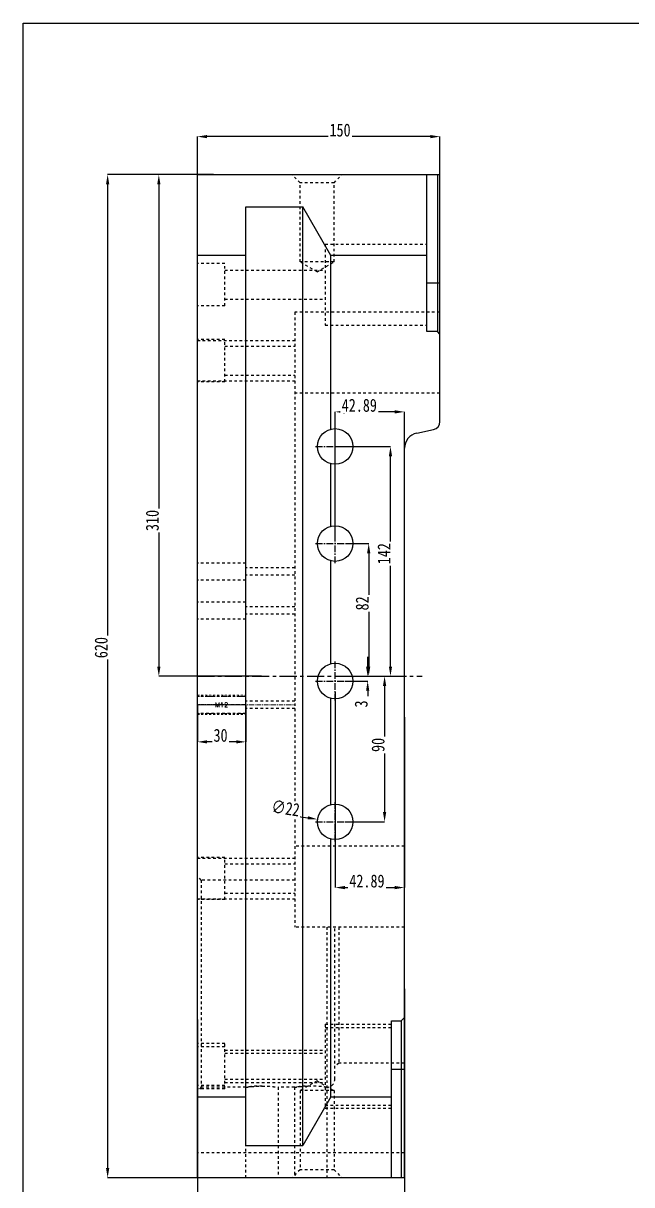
# Model space of a CAD drawing. Header units: millimetres. Extents: x -2895 to -298, y -11750 to -2997.
# Drawn here: x -2162 to -1786, y -8969 to -8251 of the extents above; entities that cross this region are included whole.
import ezdxf
from ezdxf.enums import TextEntityAlignment as Align

# ---------------------------------------------------------------- set-up
doc = ezdxf.new("R2010")
doc.units = ezdxf.units.MM
doc.header["$LTSCALE"] = 16.335
doc.header["$PDMODE"] = 3
doc.header["$PDSIZE"] = 0.3125
doc.linetypes.add('CENTER', pattern=[0.6, 0.375, -0.075, 0.075, -0.075])
doc.linetypes.add('HIDDEN', pattern=[0.2, 0.1, -0.1])
doc.layers.get('0').update_dxf_attribs({"linetype": 'CONTINUOUS'})
doc.layers.get('Defpoints').update_dxf_attribs({"linetype": 'CONTINUOUS'})
doc.layers.add('DEFAULT_2', color=8, linetype='HIDDEN')
doc.layers.add('screw', color=33, linetype='CONTINUOUS', lineweight=13)
doc.styles.get("Standard").update_dxf_attribs({"font": 'txt', "width": 0.8})
doc.styles.add('TXT', font='txt.shx', dxfattribs={"bigfont": 'gbcbig.shx'})
doc.dimstyles.new('ISO-25', dxfattribs={"dimtxt": 8, "dimasz": 6, "dimexe": 0, "dimexo": 0, "dimgap": 0, "dimtad": 1, "dimdsep": 46, "dimtxsty": 'Standard', "dimcen": 0, "dimclrd": 4, "dimclre": 4, "dimclrt": 6, "dimazin": 0, "dimtfac": 1, "dimtofl": 0, "dimtmove": 0, "dimatfit": 3, "dimfxl": 0, "dimarcsym": 0})

# ---------------------------------------------------------------- blocks, each defined once
blk = doc.blocks.new('*D84')
at = {"color": 4, "lineweight": -2, "transparency": 16777216}
for p, q in [((-2054.73, -8672.22), (-2054.73, -8695.07)), ((-2024.73, -8672.22), (-2024.73, -8695.07)), ((-2030.73, -8695.07), (-2048.73, -8695.07))]:
    blk.add_line(p, q, dxfattribs=at)
at = {"color": 4, "transparency": 16777216}
for points in [[(-2048.73, -8694.07), (-2048.73, -8696.07), (-2054.73, -8695.07)], [(-2030.73, -8694.07), (-2030.73, -8696.07), (-2024.73, -8695.07)]]:
    blk.add_solid(points, dxfattribs=at)
at = {"layer": 'Defpoints', "color": 0, "transparency": 16777216}
for p in [(-2054.73, -8672.22), (-2024.73, -8672.22), (-2054.73, -8695.07)]:
    blk.add_point(p, dxfattribs=at)
at = {"color": 6, "transparency": 16777216, "insert": (-2040.4, -8691.07), "char_height": 8, "attachment_point": 5, "bg_fill": 3, "box_fill_scale": 1.1, "bg_fill_color": 256, "bg_fill_true_color": 13158600, "bg_fill_transparency": 0}
blk.add_mtext('30', dxfattribs=at)
blk = doc.blocks.new('*D101')
at = {"color": 4, "lineweight": -2, "transparency": 16777216}
for p, q in [((-2054.73, -8344.51), (-2054.73, -8321.02)), ((-1910.73, -8321.02), (-2048.73, -8321.02)), ((-1904.73, -8344.51), (-1904.73, -8321.02))]:
    blk.add_line(p, q, dxfattribs=at)
at = {"color": 4, "transparency": 16777216}
for points in [[(-2048.73, -8320.02), (-2048.73, -8322.02), (-2054.73, -8321.02)], [(-1910.73, -8320.02), (-1910.73, -8322.02), (-1904.73, -8321.02)]]:
    blk.add_solid(points, dxfattribs=at)
at = {"layer": 'Defpoints', "color": 0, "transparency": 16777216}
for p in [(-2054.73, -8321.02), (-2054.73, -8344.51), (-1904.73, -8344.51)]:
    blk.add_point(p, dxfattribs=at)
at = {"color": 6, "transparency": 16777216, "insert": (-1966.49, -8317.02), "char_height": 8, "attachment_point": 5, "bg_fill": 3, "box_fill_scale": 1.1, "bg_fill_color": 256, "bg_fill_true_color": 13158600, "bg_fill_transparency": 0}
blk.add_mtext('150', dxfattribs=at)
blk = doc.blocks.new('*D102')
at = {"color": 4, "lineweight": -2, "transparency": 16777216}
for p, q in [((-1963.1, -8572.51), (-1948.77, -8572.51)), ((-1948.77, -8578.51), (-1948.77, -8648.51)), ((-1948.9, -8654.51), (-1948.77, -8654.51))]:
    blk.add_line(p, q, dxfattribs=at)
at = {"color": 4, "transparency": 16777216}
for points in [[(-1949.77, -8578.51), (-1947.77, -8578.51), (-1948.77, -8572.51)], [(-1949.77, -8648.51), (-1947.77, -8648.51), (-1948.77, -8654.51)]]:
    blk.add_solid(points, dxfattribs=at)
at = {"layer": 'Defpoints', "color": 0, "transparency": 16777216}
for p in [(-1963.1, -8572.51), (-1948.9, -8654.51), (-1948.77, -8654.51)]:
    blk.add_point(p, dxfattribs=at)
at = {"color": 6, "transparency": 16777216, "insert": (-1952.77, -8609.49), "char_height": 8, "attachment_point": 5, "rotation": 90, "bg_fill": 3, "box_fill_scale": 1.1, "bg_fill_color": 256, "bg_fill_true_color": 13158600, "bg_fill_transparency": 0}
blk.add_mtext('82', dxfattribs=at)
blk = doc.blocks.new('*D103')
at = {"color": 4, "lineweight": -2, "transparency": 16777216}
for p, q in [((-1969.52, -8512.51), (-1935.3, -8512.51)), ((-1935.3, -8648.51), (-1935.3, -8518.51)), ((-1948.9, -8654.51), (-1935.3, -8654.51))]:
    blk.add_line(p, q, dxfattribs=at)
at = {"color": 4, "transparency": 16777216}
for points in [[(-1936.3, -8518.51), (-1934.3, -8518.51), (-1935.3, -8512.51)], [(-1936.3, -8648.51), (-1934.3, -8648.51), (-1935.3, -8654.51)]]:
    blk.add_solid(points, dxfattribs=at)
at = {"layer": 'Defpoints', "color": 0, "transparency": 16777216}
for p in [(-1969.52, -8512.51), (-1935.3, -8512.51), (-1948.9, -8654.51)]:
    blk.add_point(p, dxfattribs=at)
at = {"color": 6, "transparency": 16777216, "insert": (-1939.3, -8578.78), "char_height": 8, "attachment_point": 5, "rotation": 90, "bg_fill": 3, "box_fill_scale": 1.1, "bg_fill_color": 256, "bg_fill_true_color": 13158600, "bg_fill_transparency": 0}
blk.add_mtext('142', dxfattribs=at)
blk = doc.blocks.new('*D104')
at = {"color": 4, "lineweight": -2, "transparency": 16777216}
for p, q in [((-1969.52, -8569.06), (-1969.52, -8491.12)), ((-1932.63, -8491.12), (-1963.52, -8491.12)), ((-1926.63, -8566.49), (-1926.63, -8491.12))]:
    blk.add_line(p, q, dxfattribs=at)
at = {"color": 4, "transparency": 16777216}
for points in [[(-1963.52, -8490.12), (-1963.52, -8492.12), (-1969.52, -8491.12)], [(-1932.63, -8490.12), (-1932.63, -8492.12), (-1926.63, -8491.12)]]:
    blk.add_solid(points, dxfattribs=at)
at = {"layer": 'Defpoints', "color": 0, "transparency": 16777216}
for p in [(-1969.52, -8569.06), (-1926.63, -8566.49)]:
    blk.add_point(p, dxfattribs=at)
at = {"color": 6, "transparency": 16777216, "insert": (-1954.58, -8487.12), "char_height": 8, "attachment_point": 5, "bg_fill": 3, "box_fill_scale": 1.1, "bg_fill_color": 256, "bg_fill_true_color": 13158600, "bg_fill_transparency": 0}
blk.add_mtext('42.89', dxfattribs=at)
at = {"layer": 'Defpoints', "color": 0, "transparency": 16777216}
blk.add_point((-1969.52, -8491.12), dxfattribs=at)
blk = doc.blocks.new('*D105')
at = {"color": 4, "lineweight": -2, "transparency": 16777216}
for p, q in [((-1969.52, -8664.36), (-1969.52, -8785.11)), ((-1926.63, -8679.8), (-1926.63, -8785.11)), ((-1963.52, -8785.11), (-1932.63, -8785.11))]:
    blk.add_line(p, q, dxfattribs=at)
at = {"color": 4, "transparency": 16777216}
for points in [[(-1963.52, -8784.11), (-1963.52, -8786.11), (-1969.52, -8785.11)], [(-1932.63, -8784.11), (-1932.63, -8786.11), (-1926.63, -8785.11)]]:
    blk.add_solid(points, dxfattribs=at)
at = {"layer": 'Defpoints', "color": 0, "transparency": 16777216}
for p in [(-1969.52, -8664.36), (-1926.63, -8679.8), (-1926.63, -8785.11)]:
    blk.add_point(p, dxfattribs=at)
at = {"color": 6, "transparency": 16777216, "insert": (-1949.86, -8781.11), "char_height": 8, "attachment_point": 5, "bg_fill": 3, "box_fill_scale": 1.1, "bg_fill_color": 256, "bg_fill_true_color": 13158600, "bg_fill_transparency": 0}
blk.add_mtext('42.89', dxfattribs=at)
blk = doc.blocks.new('*D106')
at = {"color": 4, "lineweight": -2, "transparency": 16777216}
for p, q in [((-1949.41, -8648.51), (-1949.41, -8642.51)), ((-1963.38, -8654.51), (-1949.41, -8654.51)), ((-1963.38, -8657.51), (-1949.41, -8657.51)), ((-1949.41, -8663.51), (-1949.41, -8673.77))]:
    blk.add_line(p, q, dxfattribs=at)
at = {"color": 4, "transparency": 16777216}
for points in [[(-1950.41, -8648.51), (-1948.41, -8648.51), (-1949.41, -8654.51)], [(-1950.41, -8663.51), (-1948.41, -8663.51), (-1949.41, -8657.51)]]:
    blk.add_solid(points, dxfattribs=at)
at = {"layer": 'Defpoints', "color": 0, "transparency": 16777216}
for p in [(-1963.38, -8654.51), (-1949.41, -8654.51), (-1963.38, -8657.51)]:
    blk.add_point(p, dxfattribs=at)
at = {"color": 6, "transparency": 16777216, "insert": (-1953.41, -8671.64), "char_height": 8, "attachment_point": 5, "rotation": 90, "bg_fill": 3, "box_fill_scale": 1.1, "bg_fill_color": 256, "bg_fill_true_color": 13158600, "bg_fill_transparency": 0}
blk.add_mtext('3', dxfattribs=at)
blk = doc.blocks.new('*D107')
at = {"color": 4, "lineweight": -2, "transparency": 16777216}
for p, q in [((-1963.38, -8654.51), (-1938.95, -8654.51)), ((-1938.95, -8660.51), (-1938.95, -8738.51)), ((-1963.38, -8744.51), (-1938.95, -8744.51))]:
    blk.add_line(p, q, dxfattribs=at)
at = {"color": 4, "transparency": 16777216}
for points in [[(-1939.95, -8660.51), (-1937.95, -8660.51), (-1938.95, -8654.51)], [(-1939.95, -8738.51), (-1937.95, -8738.51), (-1938.95, -8744.51)]]:
    blk.add_solid(points, dxfattribs=at)
at = {"layer": 'Defpoints', "color": 0, "transparency": 16777216}
for p in [(-1963.38, -8654.51), (-1963.38, -8744.51), (-1938.95, -8744.51)]:
    blk.add_point(p, dxfattribs=at)
at = {"color": 6, "transparency": 16777216, "insert": (-1942.95, -8696.97), "char_height": 8, "attachment_point": 5, "rotation": 90, "bg_fill": 3, "box_fill_scale": 1.1, "bg_fill_color": 256, "bg_fill_true_color": 13158600, "bg_fill_transparency": 0}
blk.add_mtext('90', dxfattribs=at)
blk = doc.blocks.new('*D108')
at = {"color": 4, "lineweight": -2, "transparency": 16777216}
blk.add_line((-2009.17, -8738.74), (-1986.35, -8742.06), dxfattribs=at)
at = {"layer": 'Defpoints', "color": 0, "transparency": 16777216}
for p in [(-1980.41, -8742.92), (-1958.64, -8746.09)]:
    blk.add_point(p, dxfattribs=at)
at = {"color": 6, "transparency": 16777216, "insert": (-2000.15, -8736.01), "char_height": 8, "attachment_point": 5, "rotation": 351.72768, "bg_fill": 3, "box_fill_scale": 1.1, "bg_fill_color": 256, "bg_fill_true_color": 13158600, "bg_fill_transparency": 0}
blk.add_mtext('∅22', dxfattribs=at)
at = {"color": 4, "transparency": 16777216}
blk.add_solid([(-1986.2, -8741.07), (-1986.49, -8743.05), (-1980.41, -8742.92)], dxfattribs=at)
blk = doc.blocks.new('*D125')
at = {"color": 4, "lineweight": -2, "transparency": 16777216}
for p, q in [((-2044.82, -8344.51), (-2078.56, -8344.51)), ((-2078.56, -8350.51), (-2078.56, -8648.51)), ((-2014.98, -8654.51), (-2078.56, -8654.51))]:
    blk.add_line(p, q, dxfattribs=at)
at = {"color": 4, "transparency": 16777216}
for points in [[(-2079.56, -8350.51), (-2077.56, -8350.51), (-2078.56, -8344.51)], [(-2079.56, -8648.51), (-2077.56, -8648.51), (-2078.56, -8654.51)]]:
    blk.add_solid(points, dxfattribs=at)
at = {"layer": 'Defpoints', "color": 0, "transparency": 16777216}
for p in [(-2044.82, -8344.51), (-2078.56, -8654.51), (-2014.98, -8654.51)]:
    blk.add_point(p, dxfattribs=at)
at = {"color": 6, "transparency": 16777216, "insert": (-2082.56, -8558.25), "char_height": 8, "attachment_point": 5, "rotation": 90, "bg_fill": 3, "box_fill_scale": 1.1, "bg_fill_color": 256, "bg_fill_true_color": 13158600, "bg_fill_transparency": 0}
blk.add_mtext('310', dxfattribs=at)
blk = doc.blocks.new('*D126')
at = {"color": 4, "lineweight": -2, "transparency": 16777216}
for p, q in [((-2044.82, -8344.51), (-2110.22, -8344.51)), ((-2110.22, -8350.51), (-2110.22, -8958.51)), ((-2044.82, -8964.51), (-2110.22, -8964.51))]:
    blk.add_line(p, q, dxfattribs=at)
at = {"color": 4, "transparency": 16777216}
for points in [[(-2111.22, -8350.51), (-2109.22, -8350.51), (-2110.22, -8344.51)], [(-2111.22, -8958.51), (-2109.22, -8958.51), (-2110.22, -8964.51)]]:
    blk.add_solid(points, dxfattribs=at)
at = {"layer": 'Defpoints', "color": 0, "transparency": 16777216}
for p in [(-2044.82, -8344.51), (-2110.22, -8964.51), (-2044.82, -8964.51)]:
    blk.add_point(p, dxfattribs=at)
at = {"color": 6, "transparency": 16777216, "insert": (-2114.22, -8636.83), "char_height": 8, "attachment_point": 5, "rotation": 90, "bg_fill": 3, "box_fill_scale": 1.1, "bg_fill_color": 256, "bg_fill_true_color": 13158600, "bg_fill_transparency": 0}
blk.add_mtext('620', dxfattribs=at)
blk = doc.blocks.new('*D127')
at = {"color": 4, "lineweight": -2, "transparency": 16777216}
for p, q in [((-1926.63, -8847.61), (-1926.63, -8994.14)), ((-2054.73, -8866.75), (-2054.73, -8994.14)), ((-1932.63, -8994.14), (-2048.73, -8994.14))]:
    blk.add_line(p, q, dxfattribs=at)
at = {"color": 4, "transparency": 16777216}
for points in [[(-2048.73, -8993.14), (-2048.73, -8995.14), (-2054.73, -8994.14)], [(-1932.63, -8993.14), (-1932.63, -8995.14), (-1926.63, -8994.14)]]:
    blk.add_solid(points, dxfattribs=at)
at = {"layer": 'Defpoints', "color": 0, "transparency": 16777216}
for p in [(-1926.63, -8847.61), (-2054.73, -8866.75), (-2054.73, -8994.14)]:
    blk.add_point(p, dxfattribs=at)
at = {"color": 6, "transparency": 16777216, "insert": (-2004.36, -8990.14), "char_height": 8, "attachment_point": 5, "bg_fill": 3, "box_fill_scale": 1.1, "bg_fill_color": 256, "bg_fill_true_color": 13158600, "bg_fill_transparency": 0}
blk.add_mtext('128.1', dxfattribs=at)

msp = doc.modelspace()

# ---------------------------------------------------------------- linework, layer by layer
at = {"color": 7, "linetype": 'Continuous'}
for p, q in [((-2054.728, -8964.505), (-2054.728, -8344.505)), ((-2054.728, -8344.505), (-1904.728, -8344.505)), ((-1912.728, -8441.505), (-1912.728, -8344.505)), ((-1906.314, -8344.505), (-1906.314, -8441.505)), ((-1904.728, -8497.173), (-1904.728, -8344.505)), ((-2024.728, -8944.505), (-2024.728, -8364.505)), ((-2024.728, -8364.505), (-1989.573, -8364.505)), ((-1989.573, -8944.505), (-1989.573, -8364.505)), ((-1972.253, -8394.505), (-1989.573, -8364.505)), ((-2024.728, -8394.505), (-2054.728, -8394.505)), ((-1972.253, -8501.85), (-1972.253, -8394.505)), ((-1912.728, -8394.505), (-1972.253, -8394.505)), ((-1904.728, -8411.505), (-1912.728, -8411.505)), ((-1906.314, -8441.505), (-1912.728, -8441.505)), ((-1904.728, -8443.091), (-1906.314, -8441.505)), ((-1919.028, -8504.261), (-1908.688, -8502.063)), ((-1926.632, -8964.505), (-1926.632, -8513.651)), ((-1972.253, -8561.85), (-1972.253, -8523.161)), ((-1972.253, -8646.85), (-1972.253, -8583.161)), ((-1972.253, -8733.85), (-1972.253, -8668.161)), ((-1972.253, -8914.505), (-1972.253, -8755.161)), ((-1934.632, -8867.505), (-1928.632, -8867.505)), ((-1934.632, -8964.505), (-1934.632, -8867.505)), ((-1928.632, -8867.505), (-1926.632, -8865.505)), ((-1928.632, -8867.505), (-1928.632, -8964.505)), ((-1926.632, -8897.505), (-1934.632, -8897.505)), ((-2054.728, -8914.505), (-2024.728, -8914.505)), ((-1972.253, -8914.505), (-1989.573, -8944.505)), ((-1972.253, -8914.505), (-1934.632, -8914.505)), ((-2024.728, -8944.505), (-1989.573, -8944.505)), ((-1926.632, -8964.505), (-2054.728, -8964.505))]:
    msp.add_line(p, q, dxfattribs=at)
at = {"color": 1, "linetype": 'CENTER', "ltscale": 0.684175}
for p, q in [((-1969.523, -8524.605), (-1969.523, -8500.405)), ((-1981.623, -8512.505), (-1957.423, -8512.505)), ((-1969.523, -8584.605), (-1969.523, -8560.405)), ((-1981.623, -8572.505), (-1957.423, -8572.505)), ((-1969.523, -8669.605), (-1969.523, -8645.405)), ((-1981.623, -8657.505), (-1957.423, -8657.505)), ((-1969.523, -8756.605), (-1969.523, -8732.405)), ((-1981.623, -8744.505), (-1957.423, -8744.505))]:
    msp.add_line(p, q, dxfattribs=at)
at = {"color": 1, "linetype": 'CENTER', "ltscale": 1.729694}
msp.add_line((-2054.728, -8654.505), (-1915.68, -8654.505), dxfattribs=at)
msp.add_lwpolyline([(-2162.436, -8250.955), (-1012.054, -8250.955), (-1012.054, -9334.12), (-2162.436, -9334.12)], close=True)
at = {"color": 7, "linetype": 'Continuous'}
for centre in [(-1969.523, -8512.505), (-1969.523, -8572.505), (-1969.523, -8657.505), (-1969.523, -8744.505)]:
    msp.add_circle(centre, 11, dxfattribs=at)
for centre, radius, start, end in [((-1909.728, -8497.173), 5, 282, 0), ((-1917.032, -8513.651), 9.6, 102, 180)]:
    msp.add_arc(centre, radius, start, end, dxfattribs=at)
at = {"layer": 'DEFAULT_2', "color": 8, "linetype": 'HIDDEN'}
for p, q in [((-1991.228, -8349.505), (-1996.228, -8344.505)), ((-1970.228, -8349.505), (-1965.228, -8344.505)), ((-1991.228, -8398.443), (-1991.228, -8349.505)), ((-1970.228, -8349.505), (-1991.228, -8349.505)), ((-1970.228, -8398.443), (-1970.228, -8349.505)), ((-1975.728, -8387.505), (-1975.728, -8437.505)), ((-1975.728, -8387.505), (-1912.728, -8387.505)), ((-1980.728, -8404.505), (-1991.228, -8398.443)), ((-1970.228, -8398.443), (-1991.228, -8398.443)), ((-1980.728, -8404.505), (-1970.228, -8398.443)), ((-2037.728, -8399.505), (-2054.728, -8399.505)), ((-2037.728, -8425.501), (-2037.728, -8399.51)), ((-2037.728, -8403.505), (-1975.728, -8403.505)), ((-2037.728, -8425.505), (-2054.728, -8425.505)), ((-2037.728, -8421.505), (-1975.728, -8421.505)), ((-1994.523, -8429.505), (-1994.523, -8809.505)), ((-1904.728, -8429.505), (-1994.523, -8429.505)), ((-1975.728, -8437.505), (-1912.728, -8437.505)), ((-2037.728, -8446.505), (-2054.728, -8446.505)), ((-2054.728, -8447.005), (-1994.523, -8447.005)), ((-2037.728, -8472.501), (-2037.728, -8446.51)), ((-2037.728, -8450.505), (-1994.523, -8450.505)), ((-2037.728, -8468.505), (-1994.523, -8468.505)), ((-2054.728, -8472.005), (-1994.523, -8472.005)), ((-2037.728, -8472.505), (-2054.728, -8472.505)), ((-1904.728, -8479.505), (-1994.523, -8479.505)), ((-2024.728, -8584.555), (-2054.728, -8584.555)), ((-1994.523, -8587.555), (-2024.728, -8587.555)), ((-1994.523, -8592.055), (-2024.728, -8592.055)), ((-2024.728, -8595.055), (-2054.728, -8595.055)), ((-2024.728, -8608.675), (-2054.728, -8608.675)), ((-1994.523, -8611.675), (-2024.728, -8611.675)), ((-2024.728, -8619.175), (-2054.728, -8619.175)), ((-1994.523, -8616.175), (-2024.728, -8616.175)), ((-2024.728, -8666.965), (-2054.728, -8666.965)), ((-1994.523, -8669.965), (-2024.728, -8669.965)), ((-2024.728, -8677.465), (-2054.728, -8677.465)), ((-1994.523, -8674.465), (-2024.728, -8674.465)), ((-1926.632, -8759.505), (-1994.523, -8759.505)), ((-2037.728, -8766.505), (-2054.728, -8766.505)), ((-2054.728, -8767.005), (-1994.523, -8767.005)), ((-2037.728, -8792.501), (-2037.728, -8766.51)), ((-2037.728, -8770.505), (-1994.523, -8770.505)), ((-2052.314, -8780.455), (-2054.728, -8778.041)), ((-2052.314, -8780.455), (-2052.314, -8908.555)), ((-1994.523, -8780.455), (-2052.314, -8780.455)), ((-2054.728, -8792.005), (-1994.523, -8792.005)), ((-2037.728, -8792.505), (-2054.728, -8792.505)), ((-2037.728, -8788.505), (-1994.523, -8788.505)), ((-1926.632, -8809.505), (-1994.523, -8809.505)), ((-1974.728, -8809.505), (-1974.728, -8964.505)), ((-1969.728, -8903.553), (-1969.728, -8809.505)), ((-1967.317, -8809.505), (-1967.31, -8893.535)), ((-1975.728, -8869.505), (-1934.632, -8869.505)), ((-1975.728, -8869.505), (-1975.728, -8921.505)), ((-1975.728, -8871.505), (-1934.632, -8871.505)), ((-2037.728, -8881.505), (-2054.728, -8881.505)), ((-2037.728, -8883.505), (-2054.728, -8883.505)), ((-2037.728, -8909.501), (-2037.728, -8881.51)), ((-2037.728, -8885.505), (-1975.728, -8885.505)), ((-2037.728, -8887.505), (-1975.728, -8887.505)), ((-1967.31, -8893.535), (-1969.728, -8895.953)), ((-1926.632, -8893.535), (-1967.31, -8893.535)), ((-2037.728, -8907.505), (-2054.728, -8907.505)), ((-2037.728, -8903.505), (-1975.728, -8903.505)), ((-2037.728, -8905.505), (-1975.728, -8905.505)), ((-1980.728, -8904.505), (-1991.228, -8910.568)), ((-1980.728, -8904.505), (-1970.228, -8910.568)), ((-2052.314, -8908.555), (-2054.728, -8910.97)), ((-2037.728, -8909.505), (-2054.728, -8909.505)), ((-2024.728, -8908.555), (-2052.314, -8908.555)), ((-1994.728, -8908.555), (-2004.728, -8908.555)), ((-2004.728, -8908.555), (-2004.728, -8964.505)), ((-1994.728, -8908.555), (-1994.728, -8964.505)), ((-1970.228, -8910.568), (-1991.228, -8910.568)), ((-1991.228, -8910.568), (-1991.228, -8959.505)), ((-1970.228, -8910.568), (-1970.228, -8959.505)), ((-1975.728, -8919.505), (-1934.632, -8919.505)), ((-1975.728, -8921.505), (-1934.632, -8921.505)), ((-1926.632, -8949.005), (-2054.728, -8949.005)), ((-2024.728, -8964.505), (-2024.728, -8944.505)), ((-1991.228, -8959.505), (-1996.228, -8964.505)), ((-1970.228, -8959.505), (-1991.228, -8959.505)), ((-1970.228, -8959.505), (-1965.228, -8964.505))]:
    msp.add_line(p, q, dxfattribs=at)
at = {"layer": 'DEFAULT_2', "color": 1, "linetype": 'CENTER', "ltscale": 0.373186}
msp.add_line((-2024.728, -8672.215), (-2054.728, -8672.215), dxfattribs=at)
at = {"layer": 'DEFAULT_2', "color": 8, "linetype": 'HIDDEN'}
for centre, radius, start, end in [((-1984.761, -8972.246), 64.476, 81.047476, 89.970301), ((-1974.728, -8903.555), 5, 270, 0)]:
    msp.add_arc(centre, radius, start, end, dxfattribs=at)
for points, knots in [([(-2024.728, -8908.555), (-2024.792, -8908.566), (-2024.228, -8908.476), (-2023.96, -8908.441), (-2022.887, -8908.289), (-2021.728, -8908.152), (-2020.21, -8908), (-2018.512, -8907.875), (-2016.656, -8907.79), (-2015.379, -8907.77), (-2014.728, -8907.77)], [0, 0, 0, 0, 0.0194485, 0.0768303, 0.1697363, 0.2943677, 0.4457626, 0.6182573, 0.805576, 1, 1, 1, 1]), ([(-2014.728, -8907.77), (-2016.005, -8907.77), (-2018.367, -8907.843), (-2021.447, -8908.104), (-2023.499, -8908.374), (-2024.474, -8908.512), (-2024.728, -8908.555)], [0, 0, 0, 0, 0.3817305, 0.7056236, 0.923166, 1, 1, 1, 1]), ([(-2014.728, -8907.77), (-2014.077, -8907.77), (-2012.799, -8907.79), (-2010.946, -8907.874), (-2009.482, -8907.983), (-2008.403, -8908.084), (-2007.679, -8908.16), (-2007.023, -8908.236), (-2006.441, -8908.31), (-2005.939, -8908.377), (-2005.52, -8908.436), (-2005.226, -8908.48), (-2005.037, -8908.508), (-2004.928, -8908.525), (-2004.846, -8908.535), (-2004.782, -8908.55), (-2004.751, -8908.546), (-2004.73, -8908.559), (-2004.728, -8908.555)], [0, 0, 0, 0, 0.1944237, 0.3817432, 0.5542395, 0.6329451, 0.7056386, 0.7716409, 0.8302713, 0.8809391, 0.9231722, 0.9565043, 0.9697021, 0.9805501, 0.9890261, 0.9951079, 0.9987733, 1, 1, 1, 1]), ([(-1994.728, -8908.555), (-1994.792, -8908.566), (-1994.228, -8908.476), (-1993.96, -8908.441), (-1992.887, -8908.289), (-1991.728, -8908.152), (-1990.21, -8908), (-1988.512, -8907.875), (-1986.656, -8907.79), (-1985.379, -8907.77), (-1984.728, -8907.77)], [0, 0, 0, 0, 0.0194485, 0.0768303, 0.1697363, 0.2943677, 0.4457626, 0.6182573, 0.805576, 1, 1, 1, 1]), ([(-1984.728, -8907.77), (-1986.005, -8907.77), (-1988.367, -8907.843), (-1991.447, -8908.104), (-1993.499, -8908.374), (-1994.474, -8908.512), (-1994.728, -8908.555)], [0, 0, 0, 0, 0.3817305, 0.7056236, 0.923166, 1, 1, 1, 1]), ([(-1974.728, -8908.555), (-1974.982, -8908.516), (-1978.289, -8908.018), (-1981.641, -8907.77), (-1984.728, -8907.77)], [0, 0, 0, 0, 0.0768896, 1, 1, 1, 1])]:
    msp.add_open_spline(points, degree=3, knots=knots, dxfattribs=at)
at = {"layer": 'screw', "color": 92, "linetype": 'HIDDEN', "ltscale": 0.746373}
msp.add_line((-2054.728, -8666.215), (-2024.728, -8666.215), dxfattribs=at)
at = {"layer": 'screw', "color": 8, "linetype": 'HIDDEN', "ltscale": 0.746373}
msp.add_line((-2054.728, -8666.965), (-2024.728, -8666.965), dxfattribs=at)

# ---------------------------------------------------------------- next in the draw order: dimensions: what is measured, and where the dimension line sits
for base, p1, p2, picture, middle in [((-2054.728, -8321.016), (-1904.728, -8344.505), (-2054.728, -8344.505), '*D101', (-1966.49, -8321.016)), ((-1926.632, -8785.111), (-1969.523, -8664.359), (-1926.632, -8679.802), '*D105', (-1949.858, -8785.111)), ((-2054.728, -8695.069), (-2024.728, -8672.215), (-2054.728, -8672.215), '*D84', (-2040.401, -8695.069))]:
    dim = msp.add_linear_dim(base=base, p1=p1, p2=p2, dimstyle='ISO-25', override={"dimfxl": 1.25})
    dim.commit()
    dim.dimension.update_dxf_attribs({"geometry": picture, "text_midpoint": middle, "dimtype": 160})
dim = msp.add_linear_dim(base=(-1948.773, -8654.505), p1=(-1963.1, -8572.505), p2=(-1948.905, -8654.505), angle=90, dimstyle='ISO-25', override={"dimfxl": 1.25})
dim.commit()
dim.dimension.update_dxf_attribs({"geometry": '*D102', "text_midpoint": (-1948.773, -8609.493), "dimtype": 160})

# ---------------------------------------------------------------- next in the draw order: linework, layer by layer
at = {"layer": 'screw', "color": 1, "linetype": 'CENTER', "ltscale": 0.466483}
msp.add_line((-2054.728, -8672.215), (-1994.523, -8672.215), dxfattribs=at)
at = {"layer": 'screw', "color": 8, "linetype": 'HIDDEN', "ltscale": 0.746373}
msp.add_line((-2054.728, -8677.465), (-2024.728, -8677.465), dxfattribs=at)
at = {"layer": 'screw', "color": 92, "linetype": 'HIDDEN', "ltscale": 0.746373}
msp.add_line((-2054.728, -8678.215), (-2024.728, -8678.215), dxfattribs=at)

# ---------------------------------------------------------------- next in the draw order: texts
at = {"layer": 'screw', "color": 6, "linetype": 'HIDDEN', "ltscale": 0.746373, "style": 'TXT'}
msp.add_text('M12', height=3, dxfattribs=at).set_placement((-2039.728, -8672.215), align=Align.MIDDLE)

# ---------------------------------------------------------------- next in the draw order: dimensions: what is measured, and where the dimension line sits
for base, p1, p2, picture, middle in [((-2078.556, -8654.505), (-2044.819, -8344.505), (-2014.979, -8654.505), '*D125', (-2078.556, -8558.251)), ((-1935.298, -8512.505), (-1948.905, -8654.505), (-1969.523, -8512.505), '*D103', (-1935.298, -8578.784))]:
    dim = msp.add_linear_dim(base=base, p1=p1, p2=p2, angle=90, dimstyle='ISO-25', override={"dimfxl": 1.25})
    dim.commit()
    dim.dimension.update_dxf_attribs({"geometry": picture, "text_midpoint": middle, "dimtype": 160})

# ---------------------------------------------------------------- next in the draw order: dimensions: what is measured, and where the dimension line sits
for base, p1, p2, picture, middle in [((-2110.217, -8964.505), (-2044.819, -8344.505), (-2044.819, -8964.505), '*D126', (-2110.217, -8636.832)), ((-1949.413, -8654.505), (-1963.381, -8657.505), (-1963.381, -8654.505), '*D106', (-1949.413, -8671.639))]:
    dim = msp.add_linear_dim(base=base, p1=p1, p2=p2, angle=90, dimstyle='ISO-25', override={"dimfxl": 1.25})
    dim.commit()
    dim.dimension.update_dxf_attribs({"geometry": picture, "text_midpoint": middle, "dimtype": 160})
dim = msp.add_linear_dim(base=(-1969.523, -8491.117), p1=(-1926.632, -8566.492), p2=(-1969.523, -8569.057), dimstyle='ISO-25', override={"dimfxl": 1.25})
dim.commit()
dim.dimension.update_dxf_attribs({"geometry": '*D104', "text_midpoint": (-1954.585, -8491.117), "dimtype": 160})

# ---------------------------------------------------------------- next in the draw order: dimensions: what is measured, and where the dimension line sits
dim = msp.add_linear_dim(base=(-1938.948, -8744.505), p1=(-1963.381, -8654.505), p2=(-1963.381, -8744.505), angle=90, dimstyle='ISO-25', override={"dimfxl": 1.25})
dim.commit()
dim.dimension.update_dxf_attribs({"geometry": '*D107', "text_midpoint": (-1938.948, -8696.971), "dimtype": 160})
dim = msp.add_linear_dim(base=(-2054.728, -8994.141), p1=(-1926.632, -8847.612), p2=(-2054.728, -8866.75), dimstyle='ISO-25', override={"dimfxl": 1.25})
dim.commit()
dim.dimension.update_dxf_attribs({"geometry": '*D127', "text_midpoint": (-2004.357, -8994.141), "dimtype": 160})

# ---------------------------------------------------------------- next in the draw order: dimensions: what is measured, and where the dimension line sits
dim = msp.add_diameter_dim_2p(p1=(-1958.637, -8746.088), p2=(-1980.408, -8742.923), dimstyle='ISO-25', override={"dimfxl": 1.25})
dim.commit()
dim.dimension.update_dxf_attribs({"geometry": '*D108', "text_midpoint": (-2000.153, -8736.01)})

doc.saveas('drawing.dxf')
